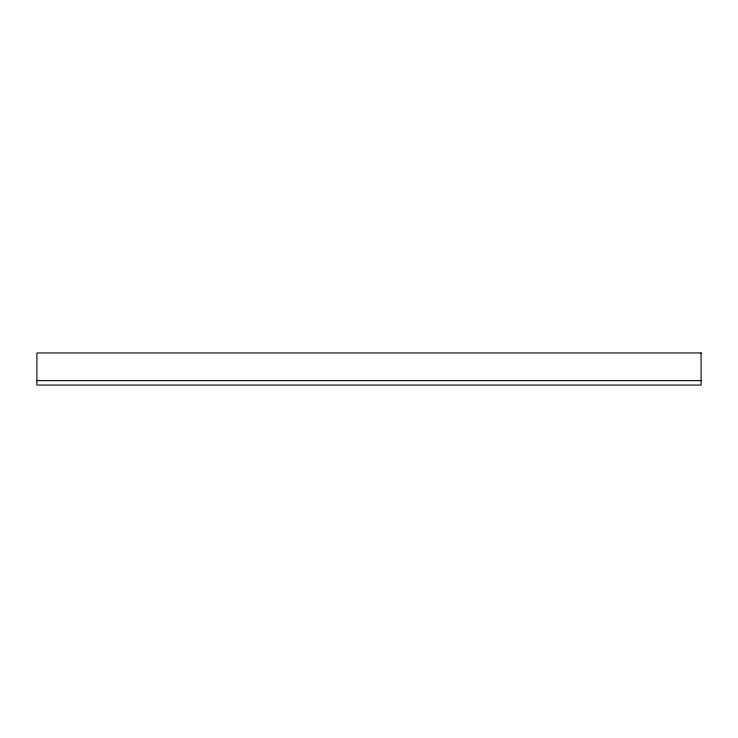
<?xml version="1.0" encoding="UTF-8"?>
<svg xmlns="http://www.w3.org/2000/svg" width="738" height="738" viewBox="0 0 738 738"><rect width="100%" height="100%" fill="white"/><g stroke="black" fill="none" stroke-linecap="round" stroke-linejoin="round"><path stroke-width="1.11" d="M36.9 380.624L701.1 380.624M701.1 352.949L36.9 352.949L36.9 385.051L701.1 385.051L701.1 352.949"/></g></svg>
